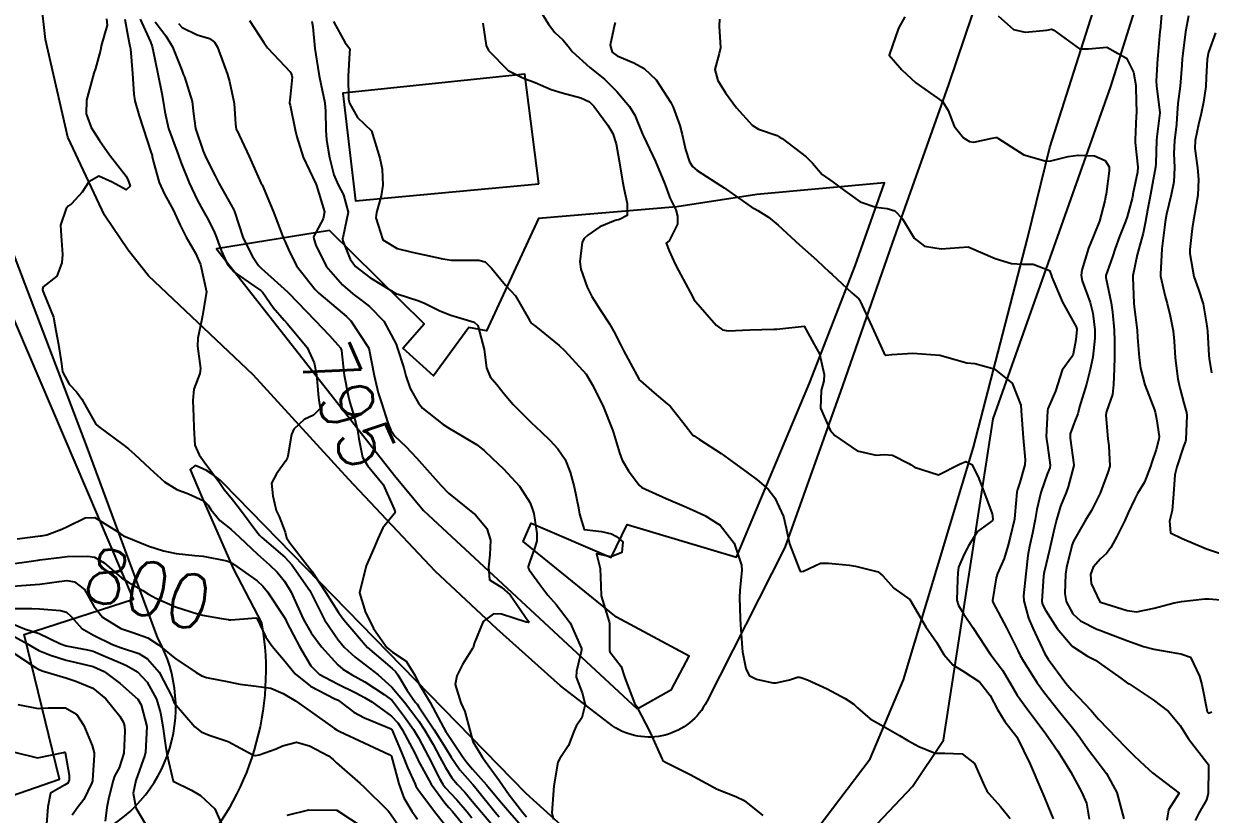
# Model space of a CAD drawing. Header units: metres. Extents: x 307586 to 320046, y 7427249 to 7434250.
# Drawn here: x 318878.8 to 318966.1, y 7429436.8 to 7429494.9 of the extents above; entities that cross this region are included whole.
import ezdxf
from ezdxf.enums import TextEntityAlignment as Align

# ---------------------------------------------------------------- set-up
doc = ezdxf.new("R2010")
doc.units = ezdxf.units.M
doc.header["$MEASUREMENT"] = 0
for name, color, linetype in [('Cotas', 45, 'Continuous'), ('Curvas de Nivel 1m', 11, 'Continuous'), ('Curvas de Nivel 5m', 15, 'Continuous'), ('Divisa', 42, 'FENCELINE2'), ('Edificações', 30, 'Continuous'), ('Vias Primárias', 230, 'Continuous')]:
    doc.layers.add(name, color=color, linetype=linetype)
doc.styles.add('Style-STANDARD', font='STANDARD.shx')
doc.linetypes.add('FENCELINE2', pattern='A,0.25,-0.1,[132,ltypeshp.shx,S=0.1,R=0,X=-0.1,Y=0],-0.1,1', length=1.45)

msp = doc.modelspace()

# ---------------------------------------------------------------- linework, layer by layer
at = {"layer": 'Curvas de Nivel 1m', "flags": 128}
for points, elevation in [([(318916.505, 7429496.364), (318917.424, 7429494.901), (318917.871, 7429494.29), (318918.472, 7429493.747), (318918.855, 7429493.264), (318919.143, 7429492.873), (318920.451, 7429491.711), (318921.528, 7429490.849), (318922.43, 7429489.951), (318923.378, 7429488.826), (318923.774, 7429488.187), (318924.327, 7429486.811), (318924.391, 7429486.659), (318925.295, 7429484.801), (318925.949, 7429483.192), (318926.083, 7429482.793), (318926.336, 7429482.131), (318926.772, 7429481.228), (318926.914, 7429480.781), (318926.913, 7429480.182), (318926.295, 7429478.946), (318926.204, 7429478.881), (318926.075, 7429478.792), (318926.287, 7429478.221), (318926.744, 7429477.249), (318926.969, 7429476.78), (318927.826, 7429475.19), (318928.046, 7429474.763), (318928.114, 7429474.634), (318928.24, 7429474.465), (318929.759, 7429472.745), (318930.22, 7429472.418), (318930.619, 7429472.336), (318932.22, 7429472.403), (318933.998, 7429472.471), (318934.221, 7429472.47), (318934.434, 7429472.475), (318936.223, 7429472.67), (318936.941, 7429471.39), (318937.346, 7429470.653), (318937.701, 7429469.126), (318937.668, 7429468.648), (318937.472, 7429467.957), (318937.418, 7429466.651), (318938.129, 7429465.038), (318938.483, 7429464.636), (318940.112, 7429463.514), (318941.524, 7429463.191), (318942.109, 7429463.236), (318942.72, 7429463.202), (318943.929, 7429462.573), (318944.046, 7429462.514), (318944.102, 7429462.487), (318944.347, 7429462.321), (318946.095, 7429461.742), (318947.646, 7429462.527), (318948.105, 7429462.715), (318948.556, 7429462.515), (318949.012, 7429461.592), (318949.427, 7429460.507), (318950.059, 7429458.888), (318950.109, 7429458.499), (318950.101, 7429458.451), (318950.052, 7429458.371), (318948.973, 7429457.581), (318948.318, 7429456.517), (318948.224, 7429456.324), (318948.025, 7429455.96), (318947.57, 7429454.966), (318947.519, 7429454.527), (318947.507, 7429454.036), (318947.456, 7429452.528), (318947.577, 7429452.124), (318947.973, 7429451.492), (318948.618, 7429450.513), (318949.933, 7429448.535), (318949.961, 7429448.5), (318950.809, 7429447.374), (318951.347, 7429446.478), (318951.899, 7429445.543), (318952.668, 7429444.462), (318953.867, 7429442.877), (318954.176, 7429442.447), (318954.879, 7429441.414), (318955.504, 7429440.433), (318955.835, 7429439.879), (318956.63, 7429438.418), (318956.995, 7429437.602), (318957.186, 7429436.409)], 789), ([(318884.911, 7429495.286), (318884.939, 7429494.825), (318884.518, 7429493.289), (318884.505, 7429493.247), (318884.458, 7429492.97), (318884.091, 7429491.643), (318883.979, 7429491.297), (318883.788, 7429490.661), (318883.435, 7429489.305), (318883.397, 7429488.299), (318883.773, 7429487.299), (318884.378, 7429486.328), (318885.123, 7429485.282), (318886.347, 7429483.714), (318886.481, 7429483.405), (318886.535, 7429483.267), (318886.631, 7429482.973), (318886.335, 7429482.713), (318885.316, 7429483.28), (318884.347, 7429483.702), (318883.61, 7429483.301), (318883.097, 7429482.543), (318882.318, 7429481.688), (318882.114, 7429481.524), (318881.921, 7429481.324), (318881.525, 7429480.104), (318881.56, 7429479.327), (318881.661, 7429477.944), (318881.613, 7429477.327), (318881.241, 7429476.347), (318880.246, 7429475.567), (318880.179, 7429475.406), (318880.186, 7429475.341), (318880.242, 7429475.2), (318880.996, 7429473.332), (318881.17, 7429472.369), (318881.378, 7429471.328), (318881.586, 7429469.919), (318881.652, 7429469.325), (318882.164, 7429468.422), (318882.703, 7429467.857), (318883.085, 7429467.306), (318884.126, 7429465.48), (318884.306, 7429465.288), (318886.11, 7429463.967), (318886.507, 7429463.664), (318886.962, 7429463.257), (318888.088, 7429462.218), (318889.173, 7429461.229), (318890.067, 7429460.656), (318890.935, 7429460.341), (318892.059, 7429459.829), (318892.367, 7429459.506), (318892.584, 7429459.192), (318893.248, 7429458.385), (318894.039, 7429457.75), (318894.684, 7429457.163), (318896.014, 7429455.899), (318896.898, 7429455.137), (318897.458, 7429454.589), (318897.991, 7429453.928), (318898.486, 7429453.115), (318898.907, 7429452.172), (318899.385, 7429451.106), (318899.943, 7429450.114), (318900.714, 7429449.092), (318901.92, 7429447.769), (318902.29, 7429447.448), (318902.915, 7429447.065), (318903.905, 7429446.515), (318905.328, 7429445.599), (318905.885, 7429445.179), (318906.018, 7429445.028), (318906.813, 7429443.956), (318907.494, 7429443.006), (318907.854, 7429442.395), (318908.581, 7429440.993), (318909.402, 7429439.399), (318909.637, 7429438.982), (318909.811, 7429438.751), (318910.665, 7429437.831), (318911.419, 7429436.956), (318911.786, 7429436.519)], 798), ([(318886.236, 7429495.272), (318886.47, 7429494.027), (318886.627, 7429493.268), (318886.656, 7429493.072), (318886.808, 7429491.266), (318886.903, 7429489.751), (318886.985, 7429489.261), (318887.305, 7429488.16), (318887.588, 7429487.252), (318888.187, 7429485.422), (318888.246, 7429485.242), (318888.27, 7429485.149), (318888.358, 7429484.747), (318888.781, 7429483.236), (318889.177, 7429482.384), (318889.804, 7429481.225), (318890.302, 7429480.156), (318890.77, 7429479.215), (318891.442, 7429478.048), (318891.81, 7429477.205), (318892.243, 7429475.2), (318891.959, 7429473.469), (318891.907, 7429473.203), (318891.608, 7429471.8), (318891.585, 7429471.206), (318891.807, 7429469.573), (318891.756, 7429469.204), (318891.316, 7429468.054), (318891.245, 7429467.209), (318891.301, 7429466.043), (318891.318, 7429465.208), (318891.402, 7429463.915), (318891.709, 7429463.204), (318892.095, 7429462.697), (318893.201, 7429461.183), (318893.566, 7429460.675), (318894.062, 7429460.059), (318894.745, 7429459.163), (318896.036, 7429457.455), (318896.174, 7429457.287), (318896.323, 7429457.146), (318898.011, 7429455.685), (318898.521, 7429455.115), (318899.857, 7429453.229), (318899.933, 7429453.1), (318899.981, 7429453), (318900.927, 7429451.09), (318901.938, 7429449.599), (318902.174, 7429449.315), (318902.389, 7429449.073), (318903.193, 7429448.328), (318903.92, 7429447.778), (318904.894, 7429447.04), (318905.899, 7429446.132), (318906.831, 7429445.016), (318907.281, 7429444.413), (318907.869, 7429443.628), (318908.297, 7429442.996), (318908.934, 7429441.902), (318909.421, 7429440.984), (318909.825, 7429440.223), (318910.302, 7429439.457), (318910.716, 7429438.966), (318911.251, 7429438.402), (318911.801, 7429437.754), (318912.473, 7429436.943), (318913.771, 7429435.446)], 797), ([(318887.374, 7429495.261), (318888.13, 7429493.589), (318888.251, 7429493.252), (318888.449, 7429492.312), (318888.676, 7429491.246), (318888.98, 7429489.796), (318889.077, 7429489.233), (318889.184, 7429488.454), (318889.469, 7429487.229), (318890.096, 7429485.494), (318890.193, 7429485.222), (318890.358, 7429484.736), (318890.968, 7429483.214), (318891.601, 7429481.93), (318891.995, 7429481.203), (318892.307, 7429480.647), (318892.797, 7429479.691), (318892.99, 7429479.19), (318893.334, 7429478.235), (318893.815, 7429477.177), (318894.265, 7429476.664), (318895.815, 7429475.589), (318896.245, 7429475.3), (318896.393, 7429475.148), (318897.158, 7429474.062), (318897.967, 7429473.124), (318898.219, 7429472.855), (318899.661, 7429471.105), (318900.182, 7429469.981), (318900.338, 7429469.098), (318900.491, 7429467.432), (318900.554, 7429467.096), (318900.611, 7429466.63), (318900.138, 7429466.136), (318899.436, 7429465.804), (318898.678, 7429465.114), (318898.512, 7429464.723), (318898.245, 7429463.119), (318898.212, 7429463.009), (318898.098, 7429462.78), (318897.395, 7429461.819), (318897.026, 7429461.136), (318897.131, 7429460.202), (318897.371, 7429459.13), (318897.595, 7429458.673), (318898.037, 7429457.539), (318898.148, 7429457.119), (318898.397, 7429456.747), (318899.666, 7429455.103), (318899.998, 7429454.651), (318901.04, 7429453.089), (318901.961, 7429451.629), (318902.369, 7429451.074), (318903.1, 7429450.218), (318903.935, 7429449.231), (318904.11, 7429449.048), (318905.918, 7429447.491), (318906.163, 7429447.274), (318906.34, 7429447.024), (318907.021, 7429445.888), (318907.64, 7429445.004), (318907.744, 7429444.865), (318907.88, 7429444.677), (318909.014, 7429442.988), (318909.843, 7429441.657), (318910.256, 7429440.974), (318910.897, 7429440.037), (318911.813, 7429439.002), (318911.863, 7429438.949), (318912.084, 7429438.673), (318913.484, 7429436.933), (318913.788, 7429436.585)], 796), ([(318890.187, 7429494.931), (318890.477, 7429494.651), (318891.564, 7429494.117), (318892.469, 7429493.837), (318892.839, 7429493.567), (318893.064, 7429493.191), (318893.444, 7429492.189), (318893.79, 7429491.18), (318893.937, 7429490.686), (318894.273, 7429489.172), (318894.29, 7429489.05), (318894.397, 7429487.547), (318894.449, 7429487.169), (318894.476, 7429487.085), (318895.404, 7429485.16), (318896.262, 7429483.232), (318896.303, 7429483.15), (318896.342, 7429483.065), (318897.159, 7429481.137), (318897.468, 7429480.296), (318897.92, 7429479.126), (318898.044, 7429478.878), (318898.285, 7429478.315), (318898.879, 7429477.114), (318900.247, 7429475.373), (318900.528, 7429475.097), (318902.229, 7429473.655), (318902.55, 7429473.399), (318902.881, 7429473.07), (318904.193, 7429471.05), (318904.577, 7429469.046), (318904.892, 7429467.775), (318905.117, 7429467.04), (318905.592, 7429465.574), (318905.811, 7429465.033), (318906.119, 7429464.592), (318906.912, 7429463.819), (318907.695, 7429463.006), (318908.096, 7429462.557), (318909.491, 7429460.986), (318910.067, 7429460.404), (318911.852, 7429458.962), (318912.051, 7429458.794), (318912.889, 7429457.795), (318913.139, 7429456.943), (318913.11, 7429455.851), (318913.001, 7429454.945), (318913.077, 7429454.027), (318913.988, 7429453.453), (318914.604, 7429452.924), (318915.954, 7429450.959), (318915.974, 7429450.91), (318915.953, 7429450.881), (318915.77, 7429450.912), (318913.961, 7429451.488), (318913.378, 7429451.522), (318912.607, 7429450.95), (318911.937, 7429449.331), (318911.863, 7429449.032), (318911.835, 7429448.961), (318911.092, 7429447.797), (318910.681, 7429446.972), (318910.559, 7429446.318), (318910.967, 7429444.969), (318911.258, 7429444.348), (318911.615, 7429442.954), (318911.851, 7429442.14), (318912.554, 7429440.943), (318913.816, 7429439.248), (318914.033, 7429438.928), (318914.515, 7429438.214), (318915.523, 7429436.913), (318915.788, 7429436.588)], 794), ([(318895.429, 7429495.161), (318896.467, 7429493.533), (318896.743, 7429493.147), (318898.437, 7429491.368), (318898.539, 7429491.119), (318898.553, 7429490.997), (318898.417, 7429489.516), (318898.366, 7429489.121), (318898.373, 7429489.081), (318898.411, 7429488.936), (318898.783, 7429487.116), (318898.889, 7429486.612), (318899.378, 7429485.11), (318900.289, 7429483.155), (318900.314, 7429483.1), (318900.342, 7429483.038), (318900.939, 7429481.094), (318900.84, 7429480.562), (318900.298, 7429479.566), (318900.137, 7429479.259), (318900.14, 7429479.102), (318900.288, 7429478.628), (318901.058, 7429477.092), (318902.252, 7429475.715), (318903.017, 7429475.068), (318903.716, 7429474.536), (318904.234, 7429474.134), (318905.302, 7429473.039), (318906.198, 7429471.347), (318906.316, 7429471.028), (318906.777, 7429469.619), (318906.928, 7429469.019), (318907.244, 7429468.094), (318907.843, 7429467.005), (318908.148, 7429466.655), (318909.656, 7429465.459), (318910.125, 7429465.142), (318910.416, 7429464.977), (318912.113, 7429463.981), (318912.684, 7429463.527), (318913.302, 7429462.942), (318914.092, 7429462.194), (318915.282, 7429460.918), (318916.061, 7429459.682), (318916.272, 7429459.124), (318916.323, 7429458.906), (318916.56, 7429457.424), (318916.563, 7429456.902), (318916.445, 7429456.485), (318916.009, 7429455.295), (318915.914, 7429455.001), (318915.916, 7429454.911), (318916.001, 7429454.763), (318916.776, 7429453.683), (318917.359, 7429452.889), (318917.973, 7429452.202), (318919.005, 7429450.869), (318919.831, 7429448.964), (318919.838, 7429448.861), (318919.478, 7429447.304), (318919.445, 7429446.865), (318919.896, 7429445.702), (318920.113, 7429444.857), (318919.873, 7429443.875), (318919.46, 7429443.271), (318919.273, 7429442.866), (318918.886, 7429441.831), (318918.238, 7429440.876), (318918.102, 7429440.605), (318917.813, 7429438.88), (318917.657, 7429436.882), (318917.786, 7429436.395)], 793), ([(318900.005, 7429495.107), (318900.079, 7429494.706), (318900.236, 7429493.103), (318900.442, 7429491.716), (318900.543, 7429491.099), (318900.57, 7429490.961), (318900.957, 7429489.095), (318901.017, 7429488.483), (318901.025, 7429487.094), (318901.079, 7429486.396), (318901.296, 7429485.091), (318901.632, 7429483.805), (318901.938, 7429483.084), (318902.332, 7429482.346), (318902.669, 7429481.075), (318902.294, 7429479.172), (318902.266, 7429479.108), (318902.26, 7429479.08), (318902.292, 7429478.966), (318902.823, 7429477.617), (318903.225, 7429477.066), (318904.261, 7429476.253), (318906.188, 7429475.086), (318906.243, 7429475.064), (318906.36, 7429475.028), (318907.808, 7429474.576), (318908.237, 7429474.389), (318909.422, 7429473.797), (318910.228, 7429473.485), (318911.946, 7429472.963), (318912.219, 7429472.724), (318912.679, 7429470.953), (318912.849, 7429469.619), (318913.124, 7429468.946), (318913.615, 7429468.386), (318914.161, 7429467.704), (318914.818, 7429466.923), (318916.133, 7429465.604), (318916.871, 7429464.899), (318917.514, 7429464.286), (318918.111, 7429463.669), (318918.649, 7429462.875), (318919.007, 7429461.953), (318919.297, 7429460.868), (318919.61, 7429459.312), (318919.688, 7429458.864), (318920.042, 7429457.722), (318921.313, 7429457.574), (318922.039, 7429457.41), (318922.414, 7429457.211), (318922.89, 7429456.827), (318922.814, 7429456.035), (318922.016, 7429455.703), (318920.943, 7429455.927), (318921.226, 7429454.848), (318921.257, 7429453.581), (318921.295, 7429452.847), (318921.878, 7429450.927), (318921.891, 7429450.841), (318921.909, 7429448.864), (318921.91, 7429448.84), (318921.932, 7429448.731), (318922.751, 7429447.658), (318923.027, 7429446.823), (318923.742, 7429444.955), (318923.833, 7429444.81), (318923.882, 7429444.73), (318924.893, 7429442.8), (318925.747, 7429440.888), (318925.789, 7429440.791), (318925.842, 7429440.705), (318926.028, 7429440.6), (318927.827, 7429439.703), (318929.602, 7429438.742), (318929.812, 7429438.628), (318931.185, 7429438.097), (318931.804, 7429437.791), (318933.192, 7429436.696)], 792), ([(318901.602, 7429495.089), (318902.467, 7429493.514), (318902.66, 7429493.272), (318902.798, 7429493.075), (318902.776, 7429492.758), (318902.668, 7429491.076), (318902.71, 7429489.37), (318902.773, 7429489.075), (318903.356, 7429488.02), (318904.393, 7429487.05), (318905.018, 7429485.043), (318905.177, 7429484.22), (318905.235, 7429483.041), (318905.115, 7429482.258), (318904.766, 7429481.045), (318904.707, 7429480.648), (318905.23, 7429479.041), (318906.287, 7429478.396), (318907.383, 7429478.113), (318908.282, 7429477.933), (318909.638, 7429477.628), (318910.279, 7429477.54), (318911.716, 7429477.529), (318912.279, 7429477.533), (318912.744, 7429477.419), (318913.232, 7429476.946), (318914.254, 7429475.701), (318914.993, 7429474.922), (318916.015, 7429473.122), (318916.171, 7429472.911), (318916.222, 7429472.86), (318916.478, 7429472.647), (318918.198, 7429471.252), (318918.609, 7429470.876), (318920.177, 7429469.142), (318920.366, 7429468.858), (318920.634, 7429468.39), (318921.413, 7429466.847), (318922.126, 7429465.061), (318922.196, 7429464.839), (318922.631, 7429463.355), (318922.839, 7429462.829), (318923.304, 7429462.031), (318924.085, 7429460.973), (318924.288, 7429460.808), (318926.071, 7429460.01), (318927.403, 7429459.429), (318928.059, 7429459.141), (318928.921, 7429458.751), (318930.046, 7429458.031), (318931.081, 7429456.73), (318931.62, 7429455.113), (318931.638, 7429454.724), (318931.479, 7429453.235), (318931.46, 7429452.725), (318931.522, 7429451.169), (318931.531, 7429450.724), (318931.651, 7429449.009), (318931.688, 7429448.722), (318931.921, 7429447.504), (318932.184, 7429446.984), (318932.717, 7429446.708), (318933.909, 7429446.444), (318934.153, 7429446.443), (318935.135, 7429446.678), (318935.734, 7429446.852), (318935.915, 7429446.857), (318936.06, 7429446.813), (318936.456, 7429446.662), (318937.903, 7429446.007), (318939.235, 7429445.285), (318939.887, 7429444.865), (318940.14, 7429444.616), (318941.074, 7429443.801), (318941.87, 7429443.345), (318943.245, 7429442.576), (318943.859, 7429442.199), (318944.654, 7429441.763), (318945.85, 7429441.267), (318946.573, 7429441.262), (318947.85, 7429441.217), (318948.757, 7429440.511), (318949.485, 7429438.836), (318949.658, 7429438.502), (318949.811, 7429438.309), (318950.673, 7429437.359), (318951.375, 7429436.476)], 791), ([(318922.318, 7429495.009), (318922.271, 7429494.842), (318921.96, 7429493.353), (318922.097, 7429492.844), (318922.46, 7429492.564), (318923.686, 7429492.052), (318924.451, 7429491.635), (318925.322, 7429490.801), (318926.418, 7429489.138), (318926.582, 7429488.787), (318927.066, 7429487.446), (318927.249, 7429486.777), (318927.483, 7429485.667), (318927.775, 7429484.769), (318928.006, 7429484.412), (318928.357, 7429484.121), (318930.072, 7429483.017), (318930.344, 7429482.851), (318930.499, 7429482.738), (318932.33, 7429481.464), (318932.803, 7429481.189), (318933.594, 7429480.701), (318934.314, 7429480.119), (318935.867, 7429478.674), (318936.289, 7429478.287), (318937.147, 7429477.523), (318938.09, 7429476.643), (318938.27, 7429476.472), (318939.74, 7429475.136), (318940.244, 7429474.681), (318940.293, 7429474.619), (318940.349, 7429474.512), (318941.223, 7429472.61), (318942.088, 7429470.717), (318942.142, 7429470.601), (318942.202, 7429470.548), (318942.264, 7429470.537), (318942.681, 7429470.593), (318944.204, 7429470.687), (318946.203, 7429470.55), (318948.195, 7429469.993), (318948.785, 7429469.923), (318950.188, 7429469.535), (318951.524, 7429468.486), (318952.157, 7429466.867), (318952.178, 7429466.504), (318952.174, 7429466.48), (318952.173, 7429466.459), (318952.33, 7429464.477), (318952.476, 7429462.844), (318952.456, 7429462.475), (318952.09, 7429461.187), (318951.905, 7429460.662), (318951.869, 7429460.482), (318951.727, 7429458.814), (318951.686, 7429458.484), (318951.377, 7429457.149), (318951.197, 7429456.488), (318950.923, 7429455.587), (318950.45, 7429454.496), (318950.335, 7429454.162), (318950.072, 7429452.499), (318950.094, 7429452.386), (318951.116, 7429450.488), (318951.938, 7429448.815), (318952.112, 7429448.468), (318952.353, 7429448.042), (318953.363, 7429446.455), (318953.902, 7429445.717), (318954.917, 7429444.44), (318955.871, 7429443.251), (318956.239, 7429442.796), (318956.511, 7429442.42), (318957.059, 7429441.616), (318957.845, 7429440.584), (318957.987, 7429440.399), (318958.461, 7429439.766), (318959.226, 7429438.386), (318959.728, 7429436.446)], 788), ([(318929.985, 7429495.253), (318929.972, 7429494.745), (318930.058, 7429493.153), (318929.98, 7429492.745), (318929.639, 7429491.56), (318929.875, 7429490.746), (318930.43, 7429489.851), (318931.24, 7429488.732), (318932.4, 7429487.459), (318932.862, 7429487.177), (318934.24, 7429486.692), (318934.392, 7429486.616), (318934.606, 7429486.472), (318936.37, 7429485.13), (318936.842, 7429484.663), (318937.538, 7429483.835), (318938.349, 7429483.272), (318939.205, 7429482.631), (318940.335, 7429481.83), (318941.501, 7429481.438), (318942.33, 7429481.339), (318942.887, 7429481.151), (318943.444, 7429480.583), (318944.302, 7429479.156), (318945.072, 7429478.562), (318946.291, 7429478.367), (318948.293, 7429478.52), (318950.284, 7429477.648), (318951.472, 7429477.297), (318952.281, 7429477.24), (318953.064, 7429477.251), (318954.276, 7429476.774), (318954.386, 7429476.449), (318954.436, 7429476.283), (318955.214, 7429474.44), (318956.225, 7429472.621), (318956.281, 7429472.486), (318956.284, 7429472.429), (318956.215, 7429471.679), (318956.016, 7429470.621), (318955.902, 7429470.433), (318955.195, 7429469.433), (318954.88, 7429468.443), (318954.714, 7429467.898), (318954.154, 7429466.605), (318954.119, 7429466.451), (318954.033, 7429464.543), (318954.038, 7429464.451), (318954.044, 7429464.373), (318954.118, 7429463.909), (318954.308, 7429462.448), (318954.285, 7429462.264), (318954.096, 7429461.794), (318953.627, 7429460.457), (318953.337, 7429459.188), (318953.218, 7429458.463), (318953.024, 7429457.446), (318952.807, 7429456.468), (318952.687, 7429455.806), (318952.525, 7429454.472), (318952.368, 7429452.856), (318952.379, 7429452.474), (318952.716, 7429451.214), (318953.035, 7429450.464), (318953.935, 7429448.578), (318954.005, 7429448.449), (318954.18, 7429448.198), (318955.465, 7429446.434), (318955.905, 7429445.901), (318957.33, 7429444.408), (318957.587, 7429444.111), (318957.877, 7429443.777), (318959.219, 7429442.386), (318959.856, 7429441.704), (318960.525, 7429441.045), (318961.258, 7429440.359), (318961.835, 7429439.826), (318963.813, 7429438.33), (318963.033, 7429437.106), (318962.895, 7429436.339)], 787), ([(318943.638, 7429495.441), (318943.172, 7429494.59), (318942.463, 7429492.6), (318943.404, 7429491.537), (318944.443, 7429490.57), (318946.422, 7429489.169), (318946.81, 7429488.544), (318947.265, 7429487.4), (318947.94, 7429486.527), (318948.389, 7429486.253), (318948.702, 7429486.203), (318950.044, 7429486.503), (318950.328, 7429486.566), (318950.393, 7429486.547), (318950.462, 7429486.499), (318952.375, 7429485.283), (318954.016, 7429484.808), (318954.369, 7429484.833), (318955.65, 7429485.161), (318956.375, 7429485.267), (318957.57, 7429485.217), (318958.37, 7429484.867), (318958.648, 7429484.397), (318958.663, 7429484.094), (318958.438, 7429482.399), (318958.423, 7429482.318), (318958.338, 7429481.893), (318957.936, 7429480.406), (318957.47, 7429479.248), (318957.137, 7429478.417), (318956.652, 7429476.799), (318956.597, 7429476.425), (318956.669, 7429476.022), (318957.254, 7429474.415), (318957.465, 7429473.642), (318957.596, 7429472.409), (318957.596, 7429471.789), (318957.459, 7429470.411), (318957.269, 7429469.494), (318956.985, 7429468.418), (318956.483, 7429466.752), (318956.4, 7429466.426), (318956.355, 7429466.222), (318956.142, 7429465.686), (318955.797, 7429464.765), (318955.779, 7429464.433), (318956.064, 7429462.469), (318956.061, 7429462.43), (318955.654, 7429460.868), (318955.488, 7429460.436), (318955.074, 7429459.434), (318954.794, 7429458.443), (318954.647, 7429457.843), (318954.316, 7429456.447), (318954.259, 7429456.218), (318954.014, 7429455.194), (318953.875, 7429454.582), (318953.858, 7429454.452), (318953.839, 7429454.29), (318953.7, 7429452.454), (318953.744, 7429452.217), (318953.976, 7429451.787), (318954.84, 7429450.441), (318955.943, 7429449.134), (318957.071, 7429448.413), (318957.644, 7429448.118), (318957.928, 7429447.92), (318959.511, 7429446.79), (318959.914, 7429446.504), (318959.993, 7429446.458), (318960.119, 7429446.377), (318961.896, 7429445.196), (318963.033, 7429444.339), (318963.878, 7429443.32), (318964.506, 7429442.324), (318965.846, 7429440.593), (318965.964, 7429440.428), (318965.973, 7429440.308), (318965.966, 7429440.183), (318965.946, 7429438.308), (318965.808, 7429437.832), (318965.25, 7429436.864), (318964.98, 7429436.318)], 786), ([(318962.505, 7429495.602), (318962.399, 7429494.456), (318962.392, 7429494.361), (318962.235, 7429492.594), (318962.213, 7429492.362), (318962.121, 7429490.688), (318962.138, 7429490.363), (318962.393, 7429488.381), (318962.393, 7429488.36), (318962.161, 7429486.596), (318962.142, 7429486.363), (318962.094, 7429484.645), (318962.07, 7429484.363), (318961.805, 7429482.912), (318961.695, 7429482.366), (318961.483, 7429481.217), (318961.34, 7429480.37), (318961.162, 7429479.519), (318960.837, 7429478.375), (318960.728, 7429477.937), (318960.403, 7429476.379), (318960.388, 7429476.263), (318960.484, 7429474.378), (318960.508, 7429474.109), (318960.707, 7429472.375), (318960.748, 7429471.844), (318960.859, 7429470.373), (318960.969, 7429469.595), (318961.283, 7429468.369), (318961.985, 7429466.531), (318962.041, 7429466.361), (318962.145, 7429465.863), (318962.326, 7429464.557), (318962.316, 7429464.357), (318962.115, 7429463.601), (318961.802, 7429462.667), (318961.711, 7429462.364), (318961.25, 7429461.21), (318960.754, 7429460.373), (318960.512, 7429459.94), (318960.062, 7429458.962), (318959.886, 7429458.551), (318959.809, 7429458.382), (318959.23, 7429457.199), (318958.781, 7429456.393), (318958.463, 7429455.959), (318958.021, 7429455.578), (318957.471, 7429454.948), (318957.286, 7429454.411), (318957.344, 7429453.757), (318957.96, 7429452.4), (318958.013, 7429452.369), (318959.977, 7429451.762), (318960.678, 7429451.671), (318961.979, 7429451.938), (318963.444, 7429452.338), (318963.985, 7429452.44), (318965.684, 7429452.616), (318965.988, 7429452.617), (318967.79, 7429452.479)], 784), ([(318964.505, 7429495.516), (318964.285, 7429494.333), (318964.072, 7429492.732), (318964.033, 7429492.336), (318964.009, 7429491.888), (318963.883, 7429490.338), (318963.705, 7429489.059), (318963.665, 7429488.341), (318963.606, 7429487.543), (318963.46, 7429486.344), (318963.42, 7429485.381), (318963.457, 7429484.344), (318963.414, 7429483.287), (318963.231, 7429482.347), (318962.887, 7429480.91), (318962.788, 7429480.353), (318962.725, 7429479.946), (318962.525, 7429478.357), (318962.429, 7429476.512), (318962.442, 7429476.357), (318962.774, 7429474.868), (318962.916, 7429474.35), (318963.152, 7429473.433), (318963.372, 7429472.343), (318963.443, 7429471.569), (318963.517, 7429470.34), (318963.705, 7429468.812), (318963.799, 7429468.336), (318963.88, 7429468.044), (318964.16, 7429467.021), (318964.338, 7429466.328), (318964.368, 7429466.111), (318964.303, 7429464.328), (318964.271, 7429464.188), (318964.125, 7429463.83), (318963.629, 7429462.337), (318963.494, 7429461.736), (318963.393, 7429460.34), (318963.29, 7429459.116), (318963.086, 7429458.345), (318963.181, 7429457.479), (318964.04, 7429457.054), (318965.822, 7429456.312), (318966.032, 7429456.228), (318967.479, 7429455.74)], 783), ([(318966.492, 7429494.245), (318965.963, 7429492.822), (318965.871, 7429492.316), (318965.803, 7429490.963), (318965.764, 7429490.317), (318965.6, 7429489.143), (318965.419, 7429488.32), (318965.225, 7429487.501), (318964.975, 7429486.324), (318964.971, 7429485.741), (318965.154, 7429484.322), (318965.221, 7429483.461), (318965.175, 7429482.322), (318965.064, 7429481.595), (318964.84, 7429480.325), (318964.768, 7429479.874), (318964.6, 7429478.327), (318964.603, 7429478.013), (318964.889, 7429476.324), (318965.219, 7429475.365), (318965.577, 7429474.317), (318965.844, 7429472.699), (318965.88, 7429472.313), (318965.99, 7429470.527), (318966.011, 7429470.312), (318966.187, 7429469.252)], 782), ([(318878.335, 7429457.042), (318880.032, 7429457.251), (318880.11, 7429457.261), (318880.509, 7429457.335), (318881.623, 7429457.738), (318882.039, 7429457.933), (318883.32, 7429458.575), (318884.046, 7429458.609), (318885.771, 7429457.537), (318886.034, 7429457.329), (318886.07, 7429457.306), (318886.151, 7429457.268), (318888.022, 7429456.506), (318889.093, 7429456.153), (318890.014, 7429455.949), (318891.404, 7429455.814), (318892.011, 7429455.761), (318893.752, 7429455.428), (318894.005, 7429455.317), (318894.237, 7429455.168), (318895.991, 7429453.955), (318896.411, 7429453.567), (318896.754, 7429453.138), (318897.956, 7429451.316), (318898.065, 7429451.119), (318898.174, 7429450.894), (318899.087, 7429449.108), (318899.919, 7429447.701), (318900.553, 7429447.094), (318901.902, 7429446.362), (318903.248, 7429445.704), (318903.888, 7429445.364), (318904.418, 7429445.045), (318905.873, 7429443.994), (318906.342, 7429443.497), (318906.654, 7429443.018), (318907.615, 7429441.225), (318907.715, 7429441.002), (318907.749, 7429440.918), (318907.83, 7429440.734), (318908.779, 7429438.99), (318909.799, 7429437.61), (318910.094, 7429437.274), (318910.355, 7429436.972), (318911.767, 7429435.25)], 799), ([(318877.985, 7429453.562), (318879.661, 7429453.669), (318879.987, 7429453.713), (318881.405, 7429453.909), (318881.989, 7429453.967), (318882.555, 7429453.878), (318883.278, 7429453.301), (318883.965, 7429452.092), (318884.593, 7429451.284), (318885.945, 7429450.449), (318886.84, 7429450.155), (318887.938, 7429449.751), (318888.712, 7429449.232), (318889.923, 7429448.261), (318891.507, 7429447.204), (318891.909, 7429446.966), (318892.259, 7429446.844), (318893.903, 7429446.527), (318894.713, 7429446.35), (318895.899, 7429446.212), (318896.98, 7429446.05), (318897.891, 7429445.66), (318898.799, 7429445.111), (318899.876, 7429444.366), (318901.674, 7429443.082), (318901.861, 7429442.973), (318902.066, 7429442.87), (318903.848, 7429442.025), (318905.686, 7429441.181), (318905.834, 7429441.085), (318905.861, 7429441.03), (318906.275, 7429439.481), (318906.409, 7429439.021), (318906.783, 7429437.995), (318907.348, 7429437.007), (318907.784, 7429436.429)], 801), ([(318877.961, 7429451.921), (318879.397, 7429451.91), (318879.961, 7429451.896), (318881.513, 7429451.771), (318881.958, 7429451.646), (318882.288, 7429451.315), (318883.081, 7429450.439), (318883.94, 7429449.958), (318885.34, 7429449.276), (318885.931, 7429449.034), (318887.273, 7429448.596), (318887.923, 7429448.22), (318888.782, 7429447.231), (318889.727, 7429445.38), (318889.785, 7429445.221), (318889.88, 7429444.968), (318891.386, 7429443.205), (318891.858, 7429442.845), (318892.442, 7429442.603), (318893.847, 7429442.13), (318895.669, 7429441.152), (318895.832, 7429441.1), (318896.131, 7429441.146), (318897.379, 7429441.587), (318897.843, 7429441.817), (318898.876, 7429442.081), (318899.844, 7429441.811), (318901.233, 7429441.079), (318901.572, 7429440.816), (318901.828, 7429440.563), (318903.553, 7429439.053), (318903.811, 7429438.816), (318905.621, 7429437.032), (318905.79, 7429436.821), (318907.024, 7429435.011)], 802), ([(318877.947, 7429450.802), (318878.874, 7429450.42), (318879.94, 7429450.071), (318881.524, 7429449.324), (318881.931, 7429449.178), (318883.512, 7429448.88), (318883.928, 7429448.764), (318884.821, 7429448.384), (318885.919, 7429447.91), (318886.371, 7429447.716), (318887.175, 7429447.251), (318887.902, 7429446.507), (318888.587, 7429445.233), (318888.867, 7429444.236), (318889.038, 7429443.228), (318889.237, 7429441.831), (318889.334, 7429441.225), (318889.813, 7429439.22), (318891.154, 7429438.548), (318891.803, 7429438.167), (318892.858, 7429437.179), (318893.763, 7429435.17)], 803), ([(318877.939, 7429449.957), (318879.037, 7429449.349), (318879.925, 7429448.836), (318880.772, 7429448.484), (318881.921, 7429448.123), (318882.577, 7429447.968), (318883.917, 7429447.652), (318884.727, 7429447.282), (318885.9, 7429446.397), (318887.194, 7429445.25), (318887.459, 7429444.827), (318887.863, 7429443.24), (318887.761, 7429441.314), (318887.748, 7429441.241), (318887.716, 7429441.126), (318887.061, 7429439.251), (318886.871, 7429438.321), (318887.065, 7429437.251), (318887.775, 7429436.054)], 804), ([(318878.385, 7429444.848), (318879.875, 7429444.559), (318880.607, 7429444.602), (318881.876, 7429444.602), (318882.694, 7429444.13), (318883.222, 7429443.3), (318883.841, 7429441.832), (318883.997, 7429441.288), (318883.997, 7429441.122), (318883.87, 7429439.289), (318883.86, 7429439.242), (318883.811, 7429439.086), (318883.228, 7429437.866), (318882.787, 7429437.3), (318882.37, 7429436.711)], 806), ([(318878.14, 7429441.357), (318879.829, 7429440.936), (318881.737, 7429441.321), (318881.806, 7429441.348), (318881.833, 7429441.344), (318881.848, 7429441.32), (318882.156, 7429439.647), (318882.15, 7429439.307), (318882.044, 7429439.074), (318881.807, 7429438.926), (318880.781, 7429438.343), (318880.59, 7429437.328), (318880.493, 7429436.052)], 807), ([(318898.196, 7429436.707), (318899.793, 7429437.1), (318901.793, 7429437.085), (318901.848, 7429437.069), (318903.774, 7429435.815)], 803)]:
    msp.add_lwpolyline(points, dxfattribs=dict(at, elevation=elevation))
at = {"layer": 'Curvas de Nivel 5m', "flags": 128}
for points, elevation in [([(318888.481, 7429495.063), (318889.265, 7429494.032), (318889.755, 7429493.231), (318890.437, 7429491.509), (318890.543, 7429491.219), (318890.633, 7429491.016), (318891.204, 7429489.212), (318891.31, 7429488.304), (318891.442, 7429487.21), (318892.01, 7429485.562), (318892.168, 7429485.202), (318892.359, 7429484.79), (318892.881, 7429483.725), (318893.157, 7429483.188), (318894.256, 7429481.229), (318894.293, 7429481.17), (318894.297, 7429481.155), (318894.312, 7429481.104), (318894.961, 7429479.163), (318895.631, 7429477.805), (318896.07, 7429477.152), (318896.27, 7429476.951), (318897.728, 7429475.65), (318898.244, 7429475.187), (318898.309, 7429475.119), (318900.223, 7429473.127), (318900.246, 7429473.1), (318901.306, 7429471.989), (318902.107, 7429471.081), (318902.191, 7429470.897), (318902.36, 7429469.262), (318902.385, 7429469.077), (318902.665, 7429467.579), (318902.79, 7429467.07), (318903.1, 7429466.104), (318903.374, 7429465.061), (318903.462, 7429464.405), (318903.736, 7429463.056), (318904.094, 7429462.431), (318905.255, 7429461.038), (318906.055, 7429459.216), (318906.108, 7429459.084), (318906.124, 7429459.029), (318906.051, 7429458.885), (318905.239, 7429457.84), (318904.861, 7429457.042), (318904.616, 7429456.452), (318904.003, 7429455.05), (318903.518, 7429453.057), (318903.961, 7429451.621), (318904.238, 7429451.047), (318904.539, 7429450.452), (318905.509, 7429449.034), (318905.93, 7429448.709), (318906.951, 7429448.043), (318907.576, 7429447.005), (318907.903, 7429446.348), (318908.71, 7429444.992), (318909.678, 7429443.169), (318909.792, 7429442.981), (318909.861, 7429442.873), (318911.141, 7429440.96), (318911.428, 7429440.555), (318911.824, 7429440.095), (318912.858, 7429438.94), (318913.802, 7429437.795), (318914.538, 7429436.923), (318915.772, 7429435.548)], 795), ([(318912.585, 7429494.958), (318912.833, 7429493.321), (318912.998, 7429492.952), (318914.441, 7429491.486), (318915.568, 7429490.919), (318916.43, 7429490.608), (318917.622, 7429490.089), (318918.423, 7429489.846), (318919.804, 7429489.481), (318920.418, 7429489.172), (318920.751, 7429488.857), (318921.777, 7429487.468), (318922.145, 7429486.842), (318922.382, 7429486.088), (318922.622, 7429484.836), (318922.858, 7429483.342), (318922.944, 7429482.831), (318923.199, 7429481.694), (318923.192, 7429480.827), (318922.631, 7429480.522), (318922.317, 7429480.44), (318921.179, 7429479.982), (318920.301, 7429479.366), (318920.027, 7429479.132), (318919.886, 7429478.864), (318919.727, 7429477.417), (318919.792, 7429476.865), (318920.253, 7429475.551), (318920.6, 7429474.856), (318921.232, 7429473.851), (318921.893, 7429472.843), (318922.217, 7429472.286), (318922.701, 7429471.326), (318922.956, 7429470.829), (318923.911, 7429469.08), (318924.062, 7429468.812), (318924.104, 7429468.743), (318924.171, 7429468.659), (318925.178, 7429467.785), (318926.155, 7429466.966), (318926.252, 7429466.887), (318926.357, 7429466.787), (318927.288, 7429465.62), (318927.954, 7429464.763), (318928.034, 7429464.674), (318928.121, 7429464.605), (318928.529, 7429464.345), (318930.109, 7429463.326), (318930.928, 7429462.732), (318932.094, 7429461.86), (318932.758, 7429461.379), (318933.583, 7429460.697), (318934.074, 7429460.065), (318934.704, 7429458.683), (318934.9, 7429457.826), (318935.145, 7429456.679), (318935.847, 7429454.829), (318935.922, 7429454.671), (318936.002, 7429454.627), (318936.166, 7429454.668), (318937.42, 7429455.24), (318938.012, 7429455.26), (318939.546, 7429455.089), (318940.009, 7429455.033), (318941.653, 7429454.604), (318942, 7429454.321), (318942.817, 7429453.413), (318943.983, 7429452.57), (318945.182, 7429450.558), (318945.946, 7429449.446), (318946.492, 7429448.542), (318947.152, 7429447.758), (318947.921, 7429447.315), (318949.119, 7429446.508), (318949.898, 7429445.524), (318950.451, 7429444.491), (318950.992, 7429443.601), (318951.863, 7429442.47), (318952.858, 7429440.46), (318953.641, 7429438.626), (318953.712, 7429438.451), (318953.811, 7429438.243), (318954.527, 7429436.443)], 790), ([(318950.498, 7429495.506), (318951.617, 7429494.489), (318952.481, 7429494.297), (318954.071, 7429494.456), (318954.415, 7429494.52), (318954.484, 7429494.509), (318954.578, 7429494.449), (318956.469, 7429493.07), (318957.128, 7429493.076), (318958.475, 7429493.207), (318959.939, 7429492.385), (318960.453, 7429491.354), (318960.61, 7429490.378), (318960.627, 7429490.191), (318960.657, 7429488.378), (318960.649, 7429488.139), (318960.568, 7429486.378), (318960.574, 7429486.195), (318960.768, 7429484.376), (318960.743, 7429484), (318960.406, 7429482.379), (318960.396, 7429482.326), (318960.34, 7429482.075), (318959.98, 7429480.73), (318959.863, 7429480.385), (318959.417, 7429479.278), (318959.09, 7429478.392), (318958.894, 7429477.787), (318958.414, 7429476.399), (318958.413, 7429476.257), (318958.817, 7429474.394), (318958.912, 7429473.718), (318959.015, 7429472.392), (318959.04, 7429471.567), (318959.048, 7429470.392), (318959.036, 7429469.545), (318958.987, 7429468.392), (318958.91, 7429467.648), (318958.458, 7429466.397), (318958.409, 7429466.138), (318958.563, 7429464.396), (318958.628, 7429463.884), (318958.701, 7429462.394), (318958.569, 7429461.924), (318958.086, 7429460.662), (318957.987, 7429460.401), (318957.351, 7429459.124), (318956.922, 7429458.417), (318956.037, 7429456.876), (318955.921, 7429456.545), (318955.892, 7429456.431), (318955.522, 7429454.923), (318955.452, 7429454.436), (318955.405, 7429453.019), (318955.496, 7429452.435), (318955.974, 7429451.532), (318956.549, 7429451.001), (318957.751, 7429450.403), (318957.962, 7429450.317), (318958.097, 7429450.262), (318959.951, 7429449.569), (318961.177, 7429449.129), (318961.941, 7429448.916), (318963.647, 7429448.625), (318963.937, 7429448.574), (318964.643, 7429448.323), (318965.303, 7429446.932), (318965.47, 7429446.314), (318965.861, 7429444.343), (318965.872, 7429444.31), (318965.892, 7429444.282), (318965.974, 7429444.227), (318966.213, 7429444.305)], 785), ([(318878.125, 7429455.235), (318879.003, 7429455.35), (318879.88, 7429455.465), (318880.005, 7429455.484), (318881.638, 7429455.694), (318882.009, 7429455.727), (318883.533, 7429455.774), (318884.009, 7429455.697), (318884.715, 7429455.283), (318885.992, 7429454.181), (318886.542, 7429453.816), (318887.565, 7429453.246), (318887.979, 7429452.976), (318888.533, 7429452.676), (318889.965, 7429452.041), (318891.673, 7429451.487), (318891.956, 7429451.427), (318893.36, 7429451.179), (318893.876, 7429451.095), (318893.952, 7429451.087), (318894.038, 7429451.083), (318895.008, 7429451.159), (318895.881, 7429451.223), (318895.954, 7429451.196), (318895.988, 7429451.149), (318896.617, 7429449.817), (318897.086, 7429449.133), (318897.489, 7429448.687), (318897.923, 7429448.165), (318898.781, 7429447.111), (318899.899, 7429446.198), (318901.69, 7429445.278), (318901.885, 7429445.186), (318902.061, 7429445.077), (318903.099, 7429444.286), (318903.871, 7429443.884), (318905.841, 7429443.053), (318905.863, 7429443.035), (318905.881, 7429443.011), (318906.73, 7429441.017), (318907.041, 7429440.228), (318907.594, 7429439.003), (318907.665, 7429438.856), (318907.809, 7429438.625), (318909.035, 7429436.988), (318909.779, 7429436.023)], 800), ([(318877.923, 7429448.721), (318879.678, 7429447.571), (318879.905, 7429447.451), (318880.171, 7429447.337), (318881.905, 7429446.805), (318882.631, 7429446.58), (318883.894, 7429446.042), (318884.846, 7429445.28), (318885.87, 7429443.995), (318886.141, 7429443.541), (318886.214, 7429443.265), (318886.238, 7429442.884), (318886.176, 7429441.265), (318885.822, 7429440.19), (318885.498, 7429439.591), (318885.392, 7429439.274), (318885.061, 7429438.017), (318884.915, 7429437.279), (318884.793, 7429436.264)], 805)]:
    msp.add_lwpolyline(points, dxfattribs=dict(at, elevation=elevation))
at = {"layer": 'Divisa'}
msp.add_lwpolyline([(318926.876, 7429105.091), (318901.888, 7429172.627), (318894.486, 7429190.613), (318893.456, 7429193.7), (318890.216, 7429206.771), (318887.152, 7429228.228), (318878.762, 7429287.256), (318876.709, 7429306.439), (318878.673, 7429330.428), (318885.408, 7429347.59), (318896.616, 7429366.962), (318928.866, 7429422.228), (318935.572, 7429429.73), (318944.183, 7429438.816), (318946.476, 7429442.233), (318950.136, 7429465.862), (318958.792, 7429490.316), (318965.213, 7429510.769), (318967.424, 7429517.229)], dxfattribs=at)
at = {"layer": 'Edificações'}
for points in [[(318916.703, 7429483.153), (318915.674, 7429491.216), (318902.292, 7429489.809), (318903.213, 7429481.908), (318916.703, 7429483.153)], [(318923.947, 7429444.534), (318926.454, 7429445.965), (318927.756, 7429448.403), (318922.417, 7429451.265), (318915.546, 7429456.833), (318916.132, 7429458.198), (318922.024, 7429455.662), (318923.196, 7429458.101), (318931.243, 7429455.697), (318936.622, 7429468.494), (318939.979, 7429477.128), (318942.128, 7429483.222), (318932.744, 7429482.376), (318926.843, 7429481.465), (318916.673, 7429480.589), (318912.86, 7429472.326), (318911.558, 7429472.586), (318908.961, 7429469.03), (318906.707, 7429471.072), (318908.27, 7429472.861), (318901.301, 7429479.704), (318892.999, 7429478.371), (318906.089, 7429461.703), (318908.215, 7429459.117), (318923.947, 7429444.534)], [(318867.865, 7429434.642), (318881.446, 7429439.354), (318878.844, 7429449.994), (318886.894, 7429452.594), (318874.853, 7429480.737)]]:
    msp.add_lwpolyline(points, dxfattribs=at)
at = {"layer": 'Vias Primárias'}
msp.add_lwpolyline([(318958.665, 7429525.89), (318957.47, 7429521.592), (318955.341, 7429516.807), (318952.466, 7429507.89), (318949.18, 7429497.368), (318946.827, 7429490.453), (318942.69, 7429478.791), (318939.048, 7429468.284), (318934.81, 7429456.405), (318929.058, 7429445.071, -0.451106), (318922.125, 7429443.275), (318918.294, 7429446.231), (318913.604, 7429450.421), (318909.065, 7429454.663), (318902.727, 7429461.411), (318895.677, 7429469.1), (318887.988, 7429476.381), (318886.484, 7429478.26), (318884.761, 7429480.844), (318882.06, 7429486.584), (318880.416, 7429493.77), (318879.136, 7429505.177), (318879.287, 7429512.91), (318880.321, 7429527.063)], format="xyb", dxfattribs=at)
msp.add_lwpolyline([(318958.665, 7429525.89), (318957.47, 7429521.592), (318955.341, 7429516.807), (318952.466, 7429507.89), (318949.18, 7429497.368), (318946.827, 7429490.453), (318942.69, 7429478.791), (318939.048, 7429468.284), (318934.81, 7429456.405), (318929.058, 7429445.071, -0.451106), (318922.125, 7429443.275), (318918.294, 7429446.231), (318913.604, 7429450.421), (318909.065, 7429454.663), (318902.727, 7429461.411), (318895.677, 7429469.1), (318887.988, 7429476.381), (318886.484, 7429478.26), (318884.761, 7429480.844), (318882.06, 7429486.584), (318880.416, 7429493.77), (318879.136, 7429505.177), (318879.287, 7429512.91), (318880.321, 7429527.063)], format="xyb", dxfattribs=at)
msp.add_lwpolyline([(318937.15, 7429435.692), (318941.078, 7429440.868), (318943.535, 7429446.659), (318948.672, 7429463.77), (318952.64, 7429479.135), (318954.297, 7429485.818), (318957.654, 7429496.374), (318963.219, 7429511.253), (318965.259, 7429518.649), (318966.195, 7429523.268)], dxfattribs=at)
msp.add_lwpolyline([(318937.15, 7429435.692), (318941.078, 7429440.868), (318943.535, 7429446.659), (318948.672, 7429463.77), (318952.64, 7429479.135), (318954.297, 7429485.818), (318957.654, 7429496.374), (318963.219, 7429511.253), (318965.259, 7429518.649), (318966.195, 7429523.268)], dxfattribs=at)
for points, elevation in [([(318708.209, 7429382.397), (318729.92, 7429387.368), (318756.146, 7429394.08), (318778.622, 7429399.572), (318803.717, 7429406.133), (318819.806, 7429411.785), (318838.111, 7429418.108), (318856, 7429424.581), (318869.191, 7429429.442), (318883.347, 7429434.942, 0.454803), (318888.683, 7429449.721), (318883.428, 7429463.896), (318875.904, 7429483.644), (318869.027, 7429498.463), (318861.018, 7429514.32, 0.375973), (318854.983, 7429516.757), (318853.205, 7429516.402), (318835.821, 7429511.023), (318817.827, 7429505.282), (318800.949, 7429500.3), (318783.814, 7429494.662), (318766.021, 7429488.666), (318752.737, 7429484.341), (318734.7, 7429479.147)], 847.55), ([(318708.209, 7429382.397), (318729.92, 7429387.368), (318756.146, 7429394.08), (318778.622, 7429399.572), (318803.717, 7429406.133), (318819.806, 7429411.785), (318838.111, 7429418.108), (318856, 7429424.581), (318869.191, 7429429.442), (318883.347, 7429434.942, 0.454803), (318888.683, 7429449.721), (318883.428, 7429463.896), (318875.904, 7429483.644), (318869.027, 7429498.463), (318861.018, 7429514.32, 0.375973), (318854.983, 7429516.757), (318853.205, 7429516.402), (318835.821, 7429511.023), (318817.827, 7429505.282), (318800.949, 7429500.3), (318783.814, 7429494.662), (318766.021, 7429488.666), (318752.737, 7429484.341), (318734.7, 7429479.147)], 847.55), ([(318922.259, 7429432.431), (318915.767, 7429438.307), (318893.483, 7429461.126, 0.117931), (318891.417, 7429462.429), (318891.065, 7429462.141), (318891.86, 7429460.213), (318894.233, 7429454.795), (318896.312, 7429450.856, -0.236321), (318891.089, 7429433.417)], 797.979), ([(318922.259, 7429432.431), (318915.767, 7429438.307), (318893.483, 7429461.126, 0.117931), (318891.417, 7429462.429), (318891.065, 7429462.141), (318891.86, 7429460.213), (318894.233, 7429454.795), (318896.312, 7429450.856, -0.236321), (318891.089, 7429433.417)], 797.979)]:
    msp.add_lwpolyline(points, format="xyb", dxfattribs=dict(at, elevation=elevation))

# ---------------------------------------------------------------- texts
at = {"layer": 'Cotas', "style": 'Style-STANDARD'}
for s, rotation, p in [('795', 294.13255, (318902.65, 7429466.826, 795)), ('800', 343.53046, (318887.948, 7429453.369, 800))]:
    msp.add_text(s, height=4, rotation=rotation, dxfattribs=at).set_placement(p, align=Align.MIDDLE_CENTER)

doc.saveas('drawing.dxf')
